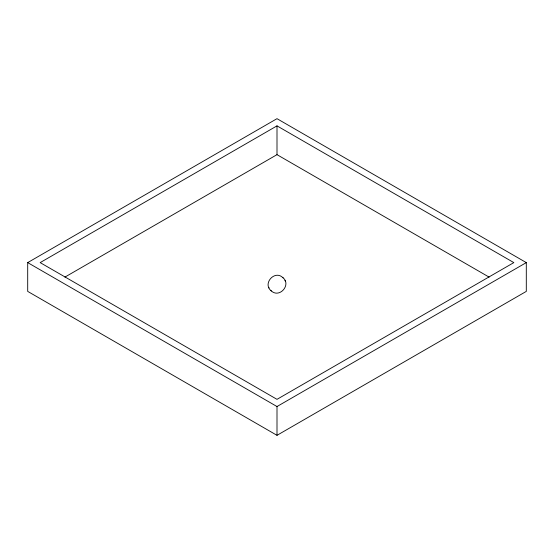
<?xml version="1.0" encoding="UTF-8"?>
<svg xmlns="http://www.w3.org/2000/svg" width="554" height="554" viewBox="0 0 554 554"><rect width="100%" height="100%" fill="white"/><g stroke="black" fill="none" stroke-linecap="round" stroke-linejoin="round"><path stroke-width="0.83" d="M27.7 262.61L277 118.674L526.3 262.61L526.3 291.39L277 435.326L27.7 291.39L27.7 262.61L277 406.539L526.3 262.61M277 125.869L40.165 262.61L277 399.344L513.835 262.61L277 125.869L277 154.656L489.099 277.111M64.901 277.111L277 154.656M282.658 277.436C274.368 269.798 262.201 283.994 271.335 290.954C279.632 298.606 291.792 284.382 282.658 277.436L283.115 277.845M270.892 290.552L271.335 290.954M268.766 287.339L269.036 287.969M284.978 280.456L285.248 281.079M277 406.539L277 435.326"/></g></svg>
